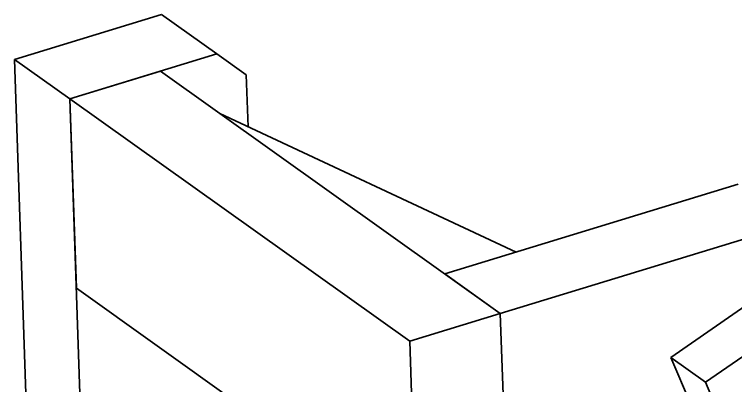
# Model space of a CAD drawing. Header units: millimetres. Extents: x 1333 to 129696, y -57210 to 105899.
# Drawn here: x 57136.32 to 57163.48, y 101256.9 to 101270.86 of the extents above; entities that cross this region are included whole.
import ezdxf

# ---------------------------------------------------------------- set-up
doc = ezdxf.new("R2010")
doc.units = ezdxf.units.MM
doc.header["$LTSCALE"] = 0.5

msp = doc.modelspace()

# ---------------------------------------------------------------- linework, layer by layer
at = {"color": 7, "lineweight": 35}
for p, q in [((57141.856, 101270.862), (57136.317, 101269.172)), ((57138.407, 101267.684), (57143.946, 101269.374)), ((57136.317, 101269.172), (57136.783, 101255.595)), ((57154.615, 101259.611), (57141.815, 101268.724)), ((57138.407, 101267.684), (57138.651, 101260.556)), ((57151.207, 101258.571), (57138.407, 101267.684)), ((57138.889, 101253.614), (57138.407, 101267.684)), ((57144.049, 101267.134), (57155.219, 101261.921)), ((57152.525, 101261.099), (57163.579, 101264.471)), ((57165.668, 101262.983), (57154.615, 101259.611)), ((57161.043, 101257.95), (57168.156, 101262.891)), ((57169.462, 101261.961), (57162.349, 101257.02)), ((57147.237, 101254.443), (57138.651, 101260.556)), ((57154.615, 101259.611), (57154.859, 101252.482)), ((57154.615, 101259.611), (57154.821, 101253.596)), ((57151.207, 101258.571), (57151.451, 101251.442)), ((57166.406, 101245.413), (57161.043, 101257.95)), ((57166.071, 101248.319), (57162.349, 101257.02))]:
    msp.add_line(p, q, dxfattribs=at)
at = {"color": 7, "lineweight": 35, "ltscale": 0.256529}
for p, q in [((57141.856, 101270.862), (57143.946, 101269.374)), ((57154.615, 101259.611), (57152.525, 101261.099))]:
    msp.add_line(p, q, dxfattribs=at)
at = {"color": 7, "lineweight": 35, "ltscale": 0.135635}
msp.add_line((57145.049, 101268.585), (57143.946, 101269.374), dxfattribs=at)
at = {"color": 7, "lineweight": 35, "ltscale": 0.256533}
msp.add_line((57136.317, 101269.172), (57138.407, 101267.684), dxfattribs=at)
at = {"color": 7, "lineweight": 35, "ltscale": 0.356362}
msp.add_line((57138.407, 101267.684), (57141.815, 101268.724), dxfattribs=at)
at = {"color": 7, "lineweight": 35, "ltscale": 0.195052}
msp.add_line((57145.049, 101268.585), (57145.116, 101266.636), dxfattribs=at)
at = {"color": 7, "lineweight": 35, "ltscale": 0.356363}
msp.add_line((57154.615, 101259.611), (57151.207, 101258.571), dxfattribs=at)
at = {"color": 7, "lineweight": 35, "ltscale": 0.160331}
msp.add_line((57162.349, 101257.02), (57161.043, 101257.95), dxfattribs=at)

doc.saveas('drawing.dxf')
